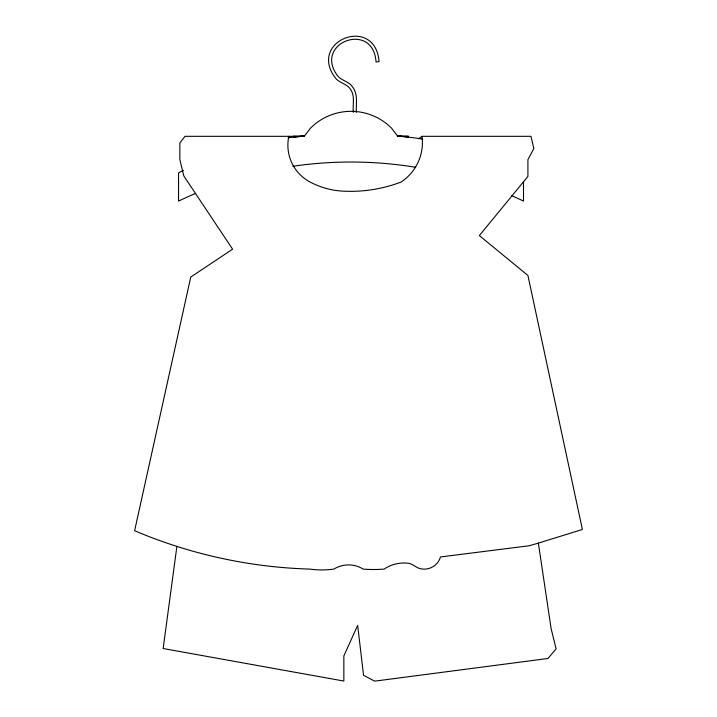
<?xml version="1.0" encoding="UTF-8"?>
<svg xmlns="http://www.w3.org/2000/svg" width="717" height="717" viewBox="0 0 717 717"><rect width="100%" height="100%" fill="white"/><g stroke="black" fill="none" stroke-linecap="round" stroke-linejoin="round"><path stroke-width="1.08" d="M176.893 546.399L163.153 648.535L343.846 681.051L343.846 655.912L357.666 625.376L363.555 675.306L374.686 681.15L547.949 658.484L556.096 648.903L551.104 628.558L538.368 543.119L582.392 529.469L527.918 275.453L479.341 235.57L527.918 176.418L527.918 159.658L533.824 148.562L530.965 136.32L422.017 136.32A108.33 108.33 0 0 1 418.629 138.704M538.368 543.119L529.209 545.754L440.498 556.957A16.903 16.903 0 0 1 433.633 566.305L431.034 567.712A16.903 16.903 0 0 1 422.358 569.02C417.24 568.895 413.781 564.404 409.084 563.347A35.617 35.617 0 0 0 384.151 569.092A131.148 131.148 0 0 1 363.196 569.092A27.757 27.757 0 0 0 333.871 569.092A86.192 86.192 0 0 1 309.887 569.092A484.423 484.423 0 0 1 134.608 530.714L190.749 277.067L232.604 249.193L183.83 175.952L179.842 159.676L179.842 142.916L185.013 136.32L293.952 136.32A108.33 108.33 0 0 0 295.637 137.53M408.484 137.126L397.541 135.997L391.473 128.083A57.208 57.208 0 0 0 310.569 128.083L304.501 135.997A334.05 334.05 0 0 0 288.091 137.834M523.5 181.535L523.5 201.083A400.409 400.409 0 0 0 511.481 195.589M408.224 137.099L408.224 135.997L397.541 135.997A334.05 334.05 0 0 1 422.654 139.143M356.331 112.345C355.955 103.857 358.285 93.721 352.253 86.542C348.686 81.469 341.964 80.716 337.904 76.226C312.361 42.939 373.297 20.067 376.031 61.958L379.069 61.635C375.394 14.322 306.661 40.788 335.673 78.35C339.876 83.28 347.378 83.853 350.747 89.67C355.166 96.383 352.585 104.951 353.275 112.372M288.843 136.32A41.595 41.595 0 0 0 309.735 181.831A78.628 78.628 0 0 0 342.744 191.134A142.145 142.145 0 0 0 401.099 182.037A47.349 47.349 0 0 0 422.017 136.32M195.616 193.411A400.409 400.409 0 0 0 178.542 201.083L178.542 172.851A334.05 334.05 0 0 1 183.444 170.341M292.886 166.272A400.409 400.409 0 0 1 415.672 167.285M304.501 135.997L293.818 137.099L293.818 135.997L304.501 135.997"/></g></svg>
